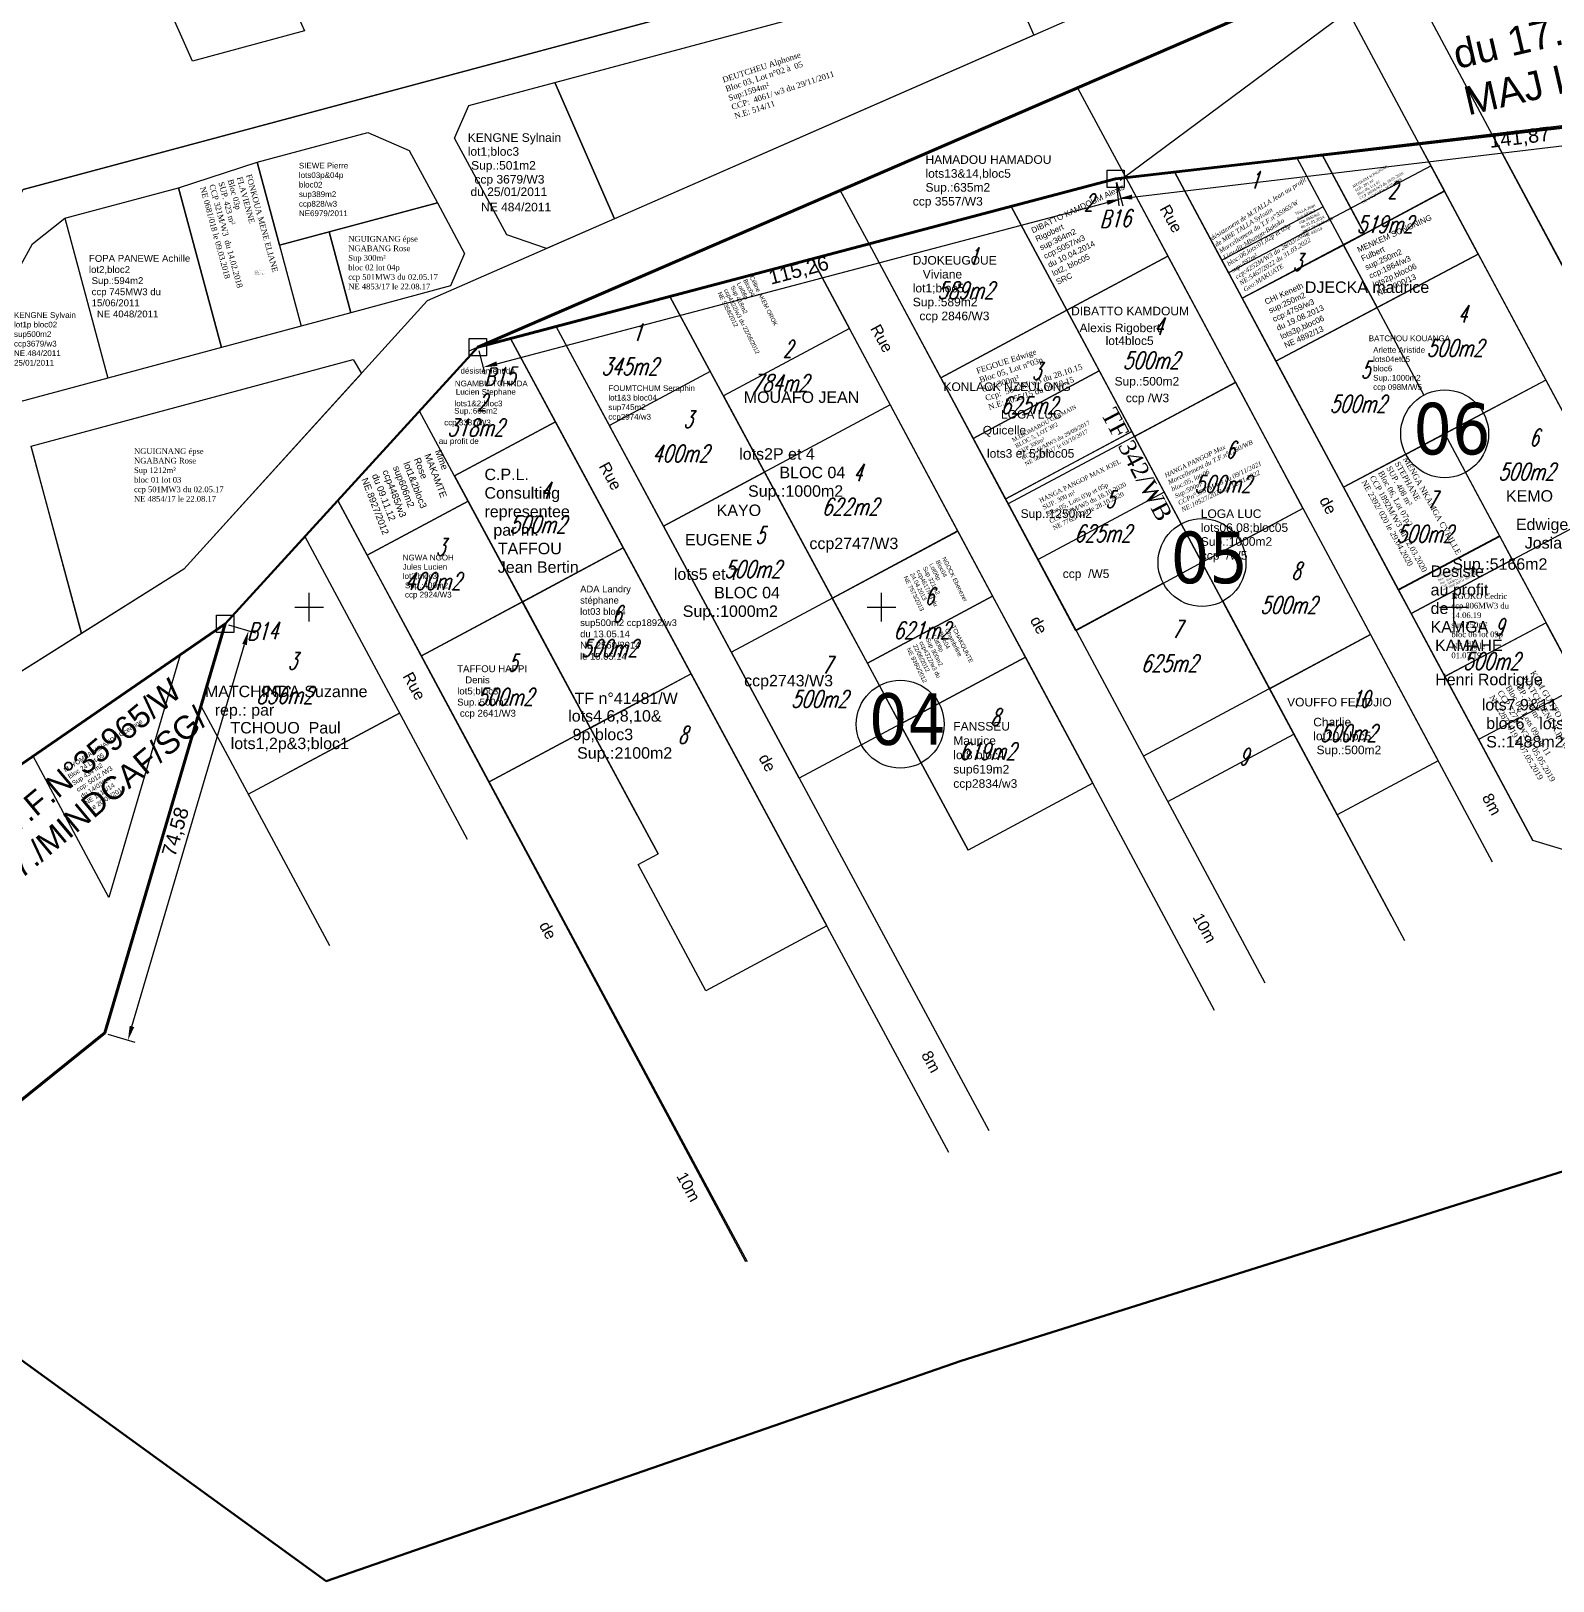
# Model space of a CAD drawing. Header units: millimetres. Extents: x 587399 to 927168, y 438565 to 1444955.
# Drawn here: x 921151.4 to 921417.3, y 1442729.9 to 1443000.7 of the extents above; entities that cross this region are included whole.
import ezdxf
from ezdxf.enums import TextEntityAlignment as Align

# ---------------------------------------------------------------- set-up
doc = ezdxf.new("R2010")
doc.units = ezdxf.units.MM
doc.header["$LTSCALE"] = 2
for name, color, linetype in [('end maj 26 02 2021', 7, 'Continuous'), ('MAJ JAN 2022', 1, 'Continuous'), ('MAJ JANVIER 2022', 1, 'Continuous')]:
    doc.layers.add(name, color=color, linetype=linetype)
doc.styles.add('Arial 1.0', font='arial.ttf', dxfattribs={"width": 0.99, "height": 0.5})
doc.styles.add('FONT1', font='romanc.shx', dxfattribs={"width": 0.7, "oblique": 18, "height": 3})
doc.styles.get("Standard").update_dxf_attribs({"font": 'arial.ttf'})
doc.styles.add('Times 1.0', font='times.ttf', dxfattribs={"width": 0.99, "height": 1})
doc.dimstyles.new('ISO-25', dxfattribs={"dimtxt": 2.5, "dimasz": 2.5, "dimexe": 1.25, "dimexo": 0.625, "dimtad": 1, "dimtxsty": 'Standard', "dimcen": 2.5, "dimadec": 0, "dimazin": 0, "dimtfac": 1, "dimtmove": 0, "dimatfit": 3, "dimfxl": 1, "dimarcsym": 0})

# ---------------------------------------------------------------- blocks, each defined once
blk = doc.blocks.new('*D7')
at = {"layer": 'DEFPOINTS', "color": 0, "linetype": 'ByBlock', "transparency": 16777216}
for p in [(921185.3, 1442897.1), (921189.4, 1442895.89), (921164.22, 1442825.56)]:
    blk.add_point(p, dxfattribs=at)
at = {"layer": 'end maj 26 02 2021', "color": 0, "linetype": 'ByBlock', "lineweight": -2, "transparency": 16777216}
for p, q in [((921185.9, 1442896.92), (921190.6, 1442895.53)), ((921169.03, 1442826.75), (921188.7, 1442893.49)), ((921164.82, 1442825.38), (921169.52, 1442824))]:
    blk.add_line(p, q, dxfattribs=at)
at = {"layer": 'end maj 26 02 2021', "color": 0, "linetype": 'ByBlock', "transparency": 16777216}
for points in [[(921188.3, 1442893.61), (921189.1, 1442893.37), (921189.4, 1442895.89)], [(921168.63, 1442826.87), (921169.43, 1442826.63), (921168.33, 1442824.35)]]:
    blk.add_solid(points, dxfattribs=at)
at = {"layer": 'end maj 26 02 2021', "color": 0, "linetype": 'ByBlock', "lineweight": 35, "transparency": 16777216, "insert": (921176.82, 1442860.72), "char_height": 2.5, "attachment_point": 5, "rotation": 73.5824}
blk.add_mtext('74,58', dxfattribs=at)
blk = doc.blocks.new('*D8')
at = {"layer": 'DEFPOINTS', "color": 0, "linetype": 'ByBlock', "transparency": 16777216}
for p in [(921340.89, 1442974.84), (921341.82, 1442971.33), (921229.45, 1442945.43)]:
    blk.add_point(p, dxfattribs=at)
at = {"layer": 'end maj 26 02 2021', "color": 0, "linetype": 'ByBlock', "lineweight": -2, "transparency": 16777216}
for p, q in [((921341.05, 1442974.24), (921342.14, 1442970.12)), ((921232.8, 1442942.55), (921339.4, 1442970.69)), ((921229.61, 1442944.82), (921230.7, 1442940.7))]:
    blk.add_line(p, q, dxfattribs=at)
at = {"layer": 'end maj 26 02 2021', "color": 0, "linetype": 'ByBlock', "transparency": 16777216}
for points in [[(921339.3, 1442971.09), (921339.51, 1442970.29), (921341.82, 1442971.33)], [(921232.69, 1442942.95), (921232.9, 1442942.15), (921230.38, 1442941.91)]]:
    blk.add_solid(points, dxfattribs=at)
at = {"layer": 'end maj 26 02 2021', "color": 0, "linetype": 'ByBlock', "lineweight": 35, "transparency": 16777216, "insert": (921285.56, 1442958.68), "char_height": 2.5, "attachment_point": 5, "rotation": 14.7879}
blk.add_mtext('115,26', dxfattribs=at)
blk = doc.blocks.new('*D9')
at = {"layer": 'DEFPOINTS', "color": 0, "linetype": 'ByBlock', "transparency": 16777216}
for p in [(921481.77, 1442991.65), (921482.18, 1442988.19), (921340.89, 1442974.84)]:
    blk.add_point(p, dxfattribs=at)
at = {"layer": 'end maj 26 02 2021', "color": 0, "linetype": 'ByBlock', "lineweight": -2, "transparency": 16777216}
for p, q in [((921481.84, 1442991.03), (921482.33, 1442986.95)), ((921343.79, 1442971.67), (921479.7, 1442987.89)), ((921340.97, 1442974.22), (921341.45, 1442970.14))]:
    blk.add_line(p, q, dxfattribs=at)
at = {"layer": 'end maj 26 02 2021', "color": 0, "linetype": 'ByBlock', "transparency": 16777216}
for points in [[(921479.65, 1442988.3), (921479.75, 1442987.48), (921482.18, 1442988.19)], [(921343.74, 1442972.09), (921343.84, 1442971.26), (921341.31, 1442971.38)]]:
    blk.add_solid(points, dxfattribs=at)
at = {"layer": 'end maj 26 02 2021', "color": 0, "linetype": 'ByBlock', "lineweight": 35, "transparency": 16777216, "insert": (921411.49, 1442981.89), "char_height": 2.5, "attachment_point": 5, "rotation": 6.8048}
blk.add_mtext('141,87', dxfattribs=at)

msp = doc.modelspace()

# ---------------------------------------------------------------- linework, layer by layer
at = {"color": 1, "lineweight": 50, "flags": 128}
msp.add_lwpolyline([(922435.33, 1443112.93), (922253.19, 1443066.71), (922159.92, 1443036.69), (921998.26, 1442992.34), (921859.86, 1442945.91), (921711.78, 1442898.9), (921531.67, 1442838.71), (921465.54, 1442816.07), (921313.92, 1442768.34), (921202.97, 1442729.87), (921076.06, 1442821.861), (921185.3, 1442897.1), (921229.45, 1442945.43), (921413.03, 1443024.88), (921483.31, 1443043), (921649.98, 1443063.1), (921769.82, 1443023.17), (921835, 1443016.87), (921945.71, 1443050.85), (922060.43, 1443086.06), (922165.59, 1443118.33), (922278.75, 1443150.61), (922345.67, 1443174.05), (922385.06, 1443206.9)], dxfattribs=at)
at = {"color": 5, "flags": 128}
msp.add_lwpolyline([(921376.94, 1442979.14), (921384.35, 1442965.3), (921363, 1442954.01), (921351.18, 1442976.07)], close=True, dxfattribs=at)
at = {"layer": 'end maj 26 02 2021', "color": 3, "linetype": 'ByBlock'}
for p, q in [((921390.22, 1443037.36), (921150, 1442973)), ((921185.3, 1442897.1), (921076.048, 1442821.853))]:
    msp.add_line(p, q, dxfattribs=at)
at = {"layer": 'end maj 26 02 2021', "linetype": 'ByBlock', "ltscale": 0.0014}
for p, q in [((921421.09, 1442955.678), (921378.976, 1443034.348)), ((921404.261, 1442961.698), (921367.042, 1443031.151)), ((921341.674, 1442974.587), (921408.792, 1443024.463)), ((921227.96, 1442944.79), (921404.178, 1443021.035)), ((921334.23, 1442990.77), (921342.65, 1442975.05)), ((921340.89, 1442974.84), (921297.81, 1442963.47)), ((921342.65, 1442975.05), (921340.89, 1442974.84)), ((921157.32, 1442967.95), (921177.15, 1442973.29)), ((921177.15, 1442973.29), (921184.67, 1442945.36)), ((921297.81, 1442963.47), (921292.79, 1442972.84)), ((921151.63, 1442963.48), (921157.32, 1442967.95)), ((921157.32, 1442967.95), (921164.84, 1442940.02)), ((921136.71, 1442936.19), (921151.63, 1442963.48)), ((921184.67, 1442945.36), (921164.84, 1442940.02)), ((921204.98, 1442918.64), (921229.45, 1442945.43)), ((921229.453, 1442945.426), (921235.17, 1442946.94)), ((921235.17, 1442946.94), (921243.02, 1442932.37)), ((921164.84, 1442940.02), (921139.14, 1442933.1)), ((921243.02, 1442932.37), (921225.38, 1442922.93)), ((921151.39, 1442928.12), (921160.2, 1442895.39)), ((921225.38, 1442922.93), (921227.75, 1442918.53)), ((921210.12, 1442909.09), (921204.98, 1442918.64)), ((921227.75, 1442918.53), (921210.12, 1442909.09)), ((921199.25, 1442912.37), (921185.3, 1442897.1)), ((921178.08, 1442906.63), (921116.37, 1442867.85)), ((921185.3, 1442897.1), (921174.14, 1442859.18)), ((921160.2, 1442895.39), (921141.08, 1442883.38)), ((921303.26, 1442879.56), (921315.12, 1442857.55))]:
    msp.add_line(p, q, dxfattribs=at)
at = {"layer": 'end maj 26 02 2021', "color": 5, "linetype": 'ByBlock', "ltscale": 0.0014}
for p, q in [((921227.86, 1442987.65), (921242.9, 1442991.68)), ((921242.9, 1442991.68), (921253.33, 1442967.85)), ((921225.4, 1442981.95), (921227.86, 1442987.65)), ((921234.5, 1442965.05), (921225.4, 1442981.95)), ((921253.33, 1442967.85), (921241.46, 1442962.65)), ((921241.46, 1442962.65), (921234.5, 1442965.05))]:
    msp.add_line(p, q, dxfattribs=at)
at = {"layer": 'end maj 26 02 2021', "linetype": 'ByBlock'}
for p, q in [((921340.891, 1442974.844), (921481.766, 1442991.655)), ((921340.891, 1442974.844), (921481.766, 1442991.655)), ((921340.891, 1442974.844), (921481.766, 1442991.655)), ((921406.63, 1442982.69), (921451.409, 1442988.032)), ((921393.829, 1442981.161), (921448.98, 1442878.21)), ((921393.831, 1442981.162), (921448.977, 1442878.207)), ((921406.626, 1442982.688), (921439.252, 1442921.778)), ((921439.25, 1442921.78), (921406.63, 1442982.69)), ((921372.503, 1442978.617), (921394.759, 1442937.073)), ((921229.453, 1442945.426), (921340.891, 1442974.844)), ((921322.65, 1442970.03), (921340.891, 1442974.844)), ((921339.398, 1442976.358), (921342.398, 1442976.358)), ((921339.398, 1442973.358), (921339.398, 1442976.358)), ((921342.398, 1442976.358), (921342.398, 1442973.358)), ((921342.647, 1442975.054), (921406.687, 1442855.51)), ((921351.178, 1442976.072), (921413.758, 1442859.251)), ((921395.995, 1442977.123), (921360.635, 1442958.42)), ((921342.398, 1442973.358), (921339.398, 1442973.358)), ((921297.81, 1442963.47), (921322.65, 1442970.03)), ((921322.65, 1442970.03), (921352.36, 1442914.569)), ((921322.65, 1442970.03), (921332.37, 1442951.88)), ((921322.653, 1442970.03), (921389.035, 1442846.1)), ((921377.133, 1442969.974), (921359.454, 1442960.623)), ((921366.995, 1442834.292), (921297.806, 1442963.472)), ((921310.34, 1442940.07), (921297.81, 1442963.47)), ((921350.004, 1442961.321), (921310.338, 1442940.075)), ((921332.38, 1442951.88), (921350, 1442961.32)), ((921350, 1442961.32), (921361.81, 1442939.28)), ((921404.257, 1442961.696), (921368.898, 1442942.993)), ((921358.18, 1442829.571), (921287.867, 1442960.849)), ((921299.621, 1442886.321), (921263.015, 1442954.289)), ((921310.34, 1442940.07), (921332.38, 1442951.88)), ((921332.37, 1442951.88), (921310.34, 1442940.07)), ((921332.38, 1442951.88), (921355.98, 1442907.8)), ((921344.18, 1442929.84), (921332.38, 1442951.88)), ((921318.823, 1442808.491), (921243.128, 1442949.036)), ((921185.298, 1442897.097), (921229.453, 1442945.426)), ((921185.298, 1442897.097), (921229.453, 1442945.426)), ((921204.98, 1442918.64), (921229.453, 1442945.426)), ((921227.96, 1442946.94), (921230.96, 1442946.94)), ((921227.96, 1442943.94), (921227.96, 1442946.94)), ((921230.96, 1442946.94), (921230.96, 1442943.94)), ((921311.771, 1442804.713), (921235.173, 1442946.936)), ((921230.96, 1442943.94), (921227.96, 1442943.94)), ((921270.068, 1442941.194), (921252.438, 1442931.751)), ((921333.94, 1442895.89), (921310.34, 1442940.07)), ((921416.06, 1442939.66), (921398.38, 1442930.31)), ((921416.062, 1442939.658), (921405.167, 1442933.896)), ((921361.809, 1442939.284), (921322.141, 1442918.037)), ((921361.81, 1442939.28), (921344.18, 1442929.84)), ((921257.308, 1442863.659), (921219.272, 1442934.282)), ((921301.522, 1442935.353), (921261.921, 1442914.142)), ((921225.38, 1442922.93), (921243.02, 1442932.37)), ((921243.016, 1442932.374), (921225.383, 1442922.934)), ((921243.02, 1442932.37), (921290.43, 1442844.33)), ((921380.7, 1442920.96), (921398.38, 1442930.31)), ((921398.38, 1442930.31), (921433.8, 1442864.19)), ((921391.598, 1442926.718), (921380.703, 1442920.956)), ((921261.92, 1442914.14), (921279.55, 1442923.59)), ((921279.55, 1442923.59), (921303.26, 1442879.56)), ((921402.007, 1442923.541), (921433.799, 1442864.195)), ((921237.24, 1442900.92), (921225.38, 1442922.93)), ((921413.76, 1442859.25), (921380.7, 1442920.96)), ((921204.976, 1442918.635), (921276.202, 1442785.662)), ((921276.6, 1442785.66), (921204.98, 1442918.64)), ((921210.12, 1442909.09), (921227.75, 1442918.53)), ((921227.754, 1442918.532), (921210.122, 1442909.092)), ((921227.75, 1442918.53), (921237.24, 1442900.92)), ((921373.615, 1442917.247), (921362.75, 1442911.427)), ((921427.868, 1442917.621), (921392.509, 1442898.918)), ((921285.63, 1442870.12), (921261.92, 1442914.14)), ((921313.326, 1442913.315), (921273.776, 1442892.132)), ((921185.3, 1442897.1), (921199.25, 1442912.37)), ((921199.251, 1442912.368), (921227.6, 1442859.46)), ((921199.255, 1442912.373), (921227.599, 1442859.457)), ((921254.87, 1442910.363), (921219.606, 1442891.483)), ((921219.61, 1442891.48), (921210.12, 1442909.09)), ((921355.98, 1442907.8), (921333.94, 1442895.89)), ((921200, 1442897.5), (921200, 1442902.5)), ((921300, 1442897.5), (921300, 1442902.5)), ((921349.219, 1442904.18), (921333.945, 1442895.999)), ((921400, 1442897.5), (921400, 1442902.5)), ((921197.5, 1442900), (921202.5, 1442900)), ((921219.61, 1442891.48), (921237.24, 1442900.92)), ((921237.24, 1442900.92), (921219.61, 1442891.48)), ((921249.09, 1442878.91), (921237.24, 1442900.92)), ((921237.24, 1442900.92), (921249.09, 1442878.91)), ((921297.5, 1442900), (921302.5, 1442900)), ((921359.609, 1442901.038), (921391.368, 1442841.752)), ((921397.5, 1442900), (921402.5, 1442900)), ((921164.22, 1442825.56), (921185.3, 1442897.1)), ((921164.27, 1442825.65), (921185.3, 1442897.1)), ((921164.27, 1442825.65), (921185.3, 1442897.1)), ((921164.27, 1442825.65), (921185.3, 1442897.1)), ((921183.805, 1442898.61), (921186.805, 1442898.61)), ((921183.805, 1442895.61), (921183.805, 1442898.61)), ((921186.805, 1442898.61), (921186.805, 1442895.61)), ((921186.805, 1442895.61), (921183.805, 1442895.61)), ((921385.42, 1442895.21), (921345.748, 1442873.961)), ((921439.673, 1442895.583), (921404.314, 1442876.881)), ((921231.46, 1442869.47), (921219.61, 1442891.48)), ((921325.13, 1442891.277), (921310.026, 1442883.188)), ((921266.725, 1442888.353), (921231.46, 1442869.473)), ((921181.08, 1442882.761), (921185.724, 1442874.093)), ((921181.081, 1442882.766), (921203.515, 1442840.884)), ((921189.35, 1442867.329), (921215.795, 1442881.495)), ((921215.792, 1442881.497), (921196.114, 1442870.953)), ((921231.46, 1442869.47), (921249.09, 1442878.91)), ((921249.09, 1442878.91), (921231.46, 1442869.47)), ((921260.95, 1442856.9), (921249.09, 1442878.91)), ((921249.09, 1442878.91), (921260.95, 1442856.9)), ((921303.26, 1442879.56), (921285.63, 1442870.12)), ((921350, 1442866.03), (921372.04, 1442877.83)), ((921372.04, 1442877.83), (921379.6, 1442863.72)), ((921296.495, 1442875.94), (921285.63, 1442870.121))]:
    msp.add_line(p, q, dxfattribs=at)
at = {"layer": 'end maj 26 02 2021', "linetype": 'ByBlock', "lineweight": 35}
for p, q in [((921340.891, 1442974.844), (921393.829, 1442981.161)), ((921263.02, 1442954.29), (921322.65, 1442970.03)), ((921229.453, 1442945.426), (921263.02, 1442954.29)), ((921185.298, 1442897.097), (921229.453, 1442945.426))]:
    msp.add_line(p, q, dxfattribs=at)
at = {"layer": 'end maj 26 02 2021', "linetype": 'ByBlock', "ltscale": 0.0014, "flags": 128}
for points in [[(922362, 1443250), (922362, 1443250), (922373.95, 1443227.67), (922343.87, 1443206.08), (922264.75, 1443161), (922162.07, 1443129.8), (922056.91, 1443097.53), (921942.19, 1443062.32), (921831.48, 1443028.34), (921771.42, 1443035.02), (921653.77, 1443074.48), (921481.62, 1443054.86), (921410.04, 1443036.5), (921220.59, 1442953.51), (921178.08, 1442906.63), (921080, 1442845), (921150, 1442973), (921680.014, 1443115.004), (921815, 1443080), (922180, 1443175), (922362, 1443250)], [(921222.39, 1442970.653), (921194.828, 1442963.268), (921190.93, 1442977.753), (921210.249, 1442982.929), (921217.45, 1442979.821), (921222.39, 1442970.653)], [(921360.635, 1442958.42), (921351.18, 1442976.07), (921393.829, 1442981.161)]]:
    msp.add_lwpolyline(points, dxfattribs=at)
for points in [[(921169.448, 1443018.208), (921187.707, 1443026.37), (921195.001, 1443010.056), (921199.195, 1443000.674), (921179.63, 1442995.43)], [(921404.26, 1442961.7), (921416.06, 1442939.66), (921380.7, 1442920.96), (921368.9, 1442942.99)], [(921291.405, 1442901.574), (921313.326, 1442913.315), (921294.373, 1442948.701), (921272.374, 1442936.918)], [(921177.46, 1442891.7), (921164.98, 1442849.3), (921152.63, 1442872.37), (921151.76, 1442874)]]:
    msp.add_lwpolyline(points, close=True, dxfattribs=at)
at = {"layer": 'end maj 26 02 2021', "color": 5, "linetype": 'ByBlock', "ltscale": 0.0014, "flags": 128}
msp.add_lwpolyline([(921321.06, 1443012.62), (921326.61, 1442999.95), (921253.33, 1442967.85), (921242.9, 1442991.68)], close=True, dxfattribs=at)
at = {"layer": 'end maj 26 02 2021', "linetype": 'ByBlock', "flags": 128}
for points in [[(921429.015, 1442985.361), (921439.603, 1442965.6), (921421.09, 1442955.678), (921406.63, 1442982.69)], [(921393.83, 1442981.16), (921416.06, 1442939.66), (921448.98, 1442878.21), (921446.93, 1442871.14), (921420.54, 1442857.18), (921413.76, 1442859.25), (921380.7, 1442920.96), (921351.18, 1442976.07)], [(921287.87, 1442960.85), (921294.37, 1442948.7), (921272.37, 1442936.92), (921263.02, 1442954.29)], [(921263.02, 1442954.29), (921279.55, 1442923.59), (921261.921, 1442914.142), (921243.128, 1442949.036)], [(921361.81, 1442939.29), (921385.42, 1442895.21), (921367.79, 1442885.77), (921344.18, 1442929.84)], [(921319.4, 1442901.93), (921325.13, 1442891.28), (921303.26, 1442879.56), (921297.53, 1442890.21)], [(921325.13, 1442891.28), (921336.93, 1442869.24), (921315.12, 1442857.55), (921303.26, 1442879.56)]]:
    msp.add_lwpolyline(points, close=True, dxfattribs=at)
at = {"layer": 'end maj 26 02 2021', "color": 150, "linetype": 'ByBlock', "lineweight": -3, "ltscale": 0.0014, "flags": 128}
for points in [[(921393.83, 1442981.16), (921398.36, 1442972.72), (921384.38, 1442965.24), (921376.94, 1442979.14)], [(921190.93, 1442977.753), (921198.604, 1442949.112), (921184.67, 1442945.36), (921177.15, 1442973.29)], [(921342.65, 1442975.05), (921350.004, 1442961.321), (921332.372, 1442951.876), (921322.65, 1442970.03), (921340.891, 1442974.844)], [(921332.37, 1442951.88), (921338.04, 1442941.3), (921316, 1442929.49), (921310.34, 1442940.07)], [(921343.715, 1442930.707), (921349.381, 1442920.13), (921327.338, 1442908.334), (921321.672, 1442918.912)], [(921398.38, 1442930.31), (921408.011, 1442912.332), (921390.331, 1442902.982), (921380.7, 1442920.96)], [(921410.19, 1442908.27), (921416.09, 1442897.25), (921398.4, 1442887.92), (921392.508, 1442898.918)], [(921416.08, 1442897.27), (921433.801, 1442864.191), (921420.54, 1442857.18), (921413.759, 1442859.25), (921398.4, 1442887.92)]]:
    msp.add_lwpolyline(points, close=True, dxfattribs=at)
at = {"layer": 'end maj 26 02 2021', "color": 7, "linetype": 'ByBlock', "lineweight": -3, "ltscale": 0.0014, "flags": 128}
for points in [[(921190.93, 1442977.75), (921194.83, 1442963.27), (921203.47, 1442965.58), (921207.27, 1442951.45), (921184.67, 1442945.36), (921177.15, 1442973.29)], [(921222.39, 1442970.65), (921227.15, 1442961.82), (921224.69, 1442956.14), (921207.27, 1442951.45), (921203.47, 1442965.58)], [(921207.65, 1442943.27), (921209.12, 1442940.86), (921178.072, 1442906.621), (921160.2, 1442895.39), (921151.391, 1442928.115)]]:
    msp.add_lwpolyline(points, close=True, dxfattribs=at)
at = {"layer": 'end maj 26 02 2021', "linetype": 'ByBlock', "lineweight": -3, "ltscale": 0.0014, "flags": 128}
for points in [[(921376.94, 1442979.14), (921384.386, 1442965.233), (921380.727, 1442963.273), (921363, 1442954.01), (921351.18, 1442976.07)], [(921398.355, 1442972.715), (921404.26, 1442961.7), (921386.577, 1442952.344), (921380.724, 1442963.271)], [(921380.727, 1442963.273), (921386.58, 1442952.34), (921368.9, 1442942.99), (921363, 1442954.01)], [(921313.26, 1442913.32), (921319.4, 1442901.93), (921297.53, 1442890.21), (921291.39, 1442901.6)]]:
    msp.add_lwpolyline(points, close=True, dxfattribs=at)
at = {"layer": 'end maj 26 02 2021', "color": 3, "linetype": 'ByBlock', "lineweight": -3, "ltscale": 0.0014, "flags": 128}
for points in [[(921332.37, 1442951.88), (921332.37, 1442951.88), (921355.98, 1442907.8), (921333.94, 1442895.89), (921310.338, 1442940.075)], [(921243.018, 1442932.369), (921290.433, 1442844.332), (921269.278, 1442833.004), (921257.484, 1442855.044), (921260.945, 1442856.909), (921225.383, 1442922.934)]]:
    msp.add_lwpolyline(points, close=True, dxfattribs=at)
at = {"layer": 'end maj 26 02 2021', "color": 150}
for points in [[(921338.04, 1442941.3), (921343.71, 1442930.72), (921321.65, 1442918.9), (921316.01, 1442929.49)], [(921407.95, 1442912.46), (921410.19, 1442908.27), (921392.51, 1442898.92), (921390.27, 1442903.11)]]:
    msp.add_lwpolyline(points, close=True, dxfattribs=at)
at = {"layer": 'end maj 26 02 2021', "color": 150, "linetype": 'ByBlock', "lineweight": -3, "ltscale": 0.0014, "flags": 128}
msp.add_lwpolyline([(921254.87, 1442910.364), (921266.725, 1442888.353), (921249.116, 1442878.869), (921237.293, 1442900.949), (921254.848, 1442910.403)], dxfattribs=at)
at = {"layer": 'end maj 26 02 2021', "linetype": 'ByBlock', "flags": 128}
msp.add_lwpolyline([(921385.42, 1442895.21), (921397.224, 1442873.172), (921379.595, 1442863.728), (921367.791, 1442885.767), (921385.419, 1442895.211)], dxfattribs=at)
at = {"layer": 'end maj 26 02 2021', "linetype": 'ByBlock'}
for centre in [(921398.383, 1442930.307), (921355.984, 1442907.804), (921303.261, 1442879.564)]:
    msp.add_circle(centre, 7.675, dxfattribs=at)
for p in [(921340.891, 1442974.844), (921229.453, 1442945.426), (921200, 1442900), (921200, 1442900), (921200, 1442900), (921200, 1442900), (921200, 1442900), (921200, 1442900), (921200, 1442900), (921200, 1442900), (921200, 1442900), (921200, 1442900), (921200, 1442900), (921200, 1442900), (921200, 1442900), (921200, 1442900), (921300, 1442900), (921300, 1442900), (921300, 1442900), (921300, 1442900), (921300, 1442900), (921300, 1442900), (921300, 1442900), (921300, 1442900), (921300, 1442900), (921300, 1442900), (921300, 1442900), (921300, 1442900), (921300, 1442900), (921300, 1442900), (921400, 1442900), (921400, 1442900), (921400, 1442900), (921400, 1442900), (921400, 1442900), (921400, 1442900), (921400, 1442900), (921400, 1442900), (921400, 1442900), (921400, 1442900), (921400, 1442900), (921400, 1442900), (921400, 1442900), (921400, 1442900), (921185.298, 1442897.097)]:
    msp.add_point(p, dxfattribs=at)
at = {"layer": 'MAJ JAN 2022', "color": 2, "lineweight": 60, "ltscale": 0.0014, "flags": 128}
for points in [[(921650.269, 1443063.001), (921549.106, 1443010.599), (921481.935, 1442991.053), (921340.888, 1442974.844), (921229.445, 1442945.424), (921413.03, 1443024.88), (921483.31, 1443043), (921650.272, 1443063.003)], [(921185.298, 1442897.097), (921164.27, 1442825.65), (921120, 1442790), (921076.06, 1442821.861)]]:
    msp.add_lwpolyline(points, close=True, dxfattribs=at)
at = {"layer": 'MAJ JANVIER 2022', "flags": 128}
msp.add_lwpolyline([(921361.81, 1442939.292), (921373.61, 1442917.252), (921355.98, 1442907.802), (921344.17, 1442929.842)], close=True, dxfattribs=at)

# ---------------------------------------------------------------- texts
at = {"layer": 'end maj 26 02 2021', "linetype": 'ByBlock'}
for s, height, p in [('KENGNE Sylnain', 1.5, (921227.703, 1442981.304)), ('lot1;bloc3', 1.5, (921227.703, 1442978.875)), (' Sup.:501m2', 1.5, (921227.703, 1442976.447)), ('HAMADOU HAMADOU', 1.5, (921307.674, 1442977.461)), ('  ccp 3679/W3', 1.5, (921227.703, 1442974.018)), ('lots13&14,bloc5', 1.5, (921307.674, 1442975.033)), ('    du 25/01/2011', 1.5, (921225.853, 1442971.836)), ('Sup.:635m2', 1.5, (921307.674, 1442972.604)), ('    NE 484/2011', 1.5, (921227.703, 1442969.161)), ('ccp 3557/W3', 1.5, (921305.453, 1442970.176)), ('DJECKA maurice', 2, (921373.95, 1442954.912)), ('DIBATTO KAMDOUM', 1.5, (921333.115, 1442950.996)), ('DIBATTO KAMDOUM', 1.5, (921333.115, 1442950.996)), ('Alexis Rigobert', 1.5, (921334.585, 1442948.057)), ('lot4bloc5', 1.5, (921339.147, 1442945.813)), (' Sup.:500m2', 1.5, (921340.127, 1442938.732)), ('KONLACK NZEULONG', 1.5, (921310.814, 1442937.771)), (' ccp /W3', 1.5, (921342.088, 1442935.813)), ('LOGA LUC', 1.5, (921320.868, 1442932.956)), ('Quicelle', 1.5, (921317.676, 1442930.18)), ('lots3 et 5;bloc05', 1.5, (921318.418, 1442926.119)), ('C.P.L.', 2, (921230.621, 1442922.207)), ('Consulting', 2, (921230.621, 1442918.969)), ('KAYO', 2, (921271.186, 1442915.94)), ('representee', 2, (921230.621, 1442915.731)), ('Sup.:1250m2', 1.5, (921324.299, 1442915.609)), ('LOGA LUC', 1.5, (921355.772, 1442915.591)), ('  par m.', 2, (921230.621, 1442912.493)), ('EUGENE', 2, (921265.636, 1442910.796)), ('lots06.08;bloc05', 1.5, (921355.772, 1442913.162)), ('   TAFFOU', 2, (921230.621, 1442909.255)), ('ccp  /W5', 1.5, (921355.772, 1442908.305)), ('Sup.:1000m2', 1.5, (921355.772, 1442910.733)), ('Jules Lucien', 1, (921216.339, 1442906.556)), ('NGWA NGOH', 1, (921216.339, 1442908.175)), ('   Jean Bertin', 2, (921230.621, 1442906.017)), ('Sup.:5166m2', 2, (921399.714, 1442906.547)), ('lot3;bloc3', 1, (921216.339, 1442904.937)), (' Sup.:400m2', 1, (921216.339, 1442903.318)), ('    lots5 et 7', 2, (921260.606, 1442904.784)), ('ccp  /W5', 1.5, (921331.651, 1442905.099)), (' ccp 2924/W3', 1, (921216.339, 1442901.699)), ('BLOC 04', 2, (921270.75, 1442901.549)), ('      Sup.:1000m2', 2, (921260.606, 1442898.308)), ('TAFFOU HAPPI', 1.2, (921225.859, 1442888.648)), ('ccp2743/W3', 2, (921275.986, 1442886.177)), ('MATCHINDA Suzanne', 2, (921181.767, 1442884.291)), ('lot5;bloc3', 1.2, (921225.859, 1442884.762)), ('   Denis', 1.2, (921225.859, 1442886.705)), ('Sup.:500m2', 1.2, (921225.859, 1442882.819)), ('VOUFFO FEUDJIO', 1.5, (921370.855, 1442882.669)), ('rep.: par', 2, (921183.493, 1442881.052)), ('TCHOUO  Paul', 2, (921186.239, 1442877.945)), (' ccp 2641/W3', 1.2, (921225.859, 1442880.876)), ('    lots4,6,8,10&', 2, (921242.145, 1442880.012)), ('Charlie', 1.5, (921375.417, 1442879.181)), (' bloc6', 2, (921404.86, 1442878.734)), ('lots1a 11;bloc6', 2, (921414.916, 1442878.69)), ('lots1,2p&3;bloc1', 2, (921186.286, 1442875.212)), ('     9p;bloc3', 2, (921242.145, 1442876.774)), ('lot10;bloc5', 1.5, (921375.417, 1442876.752)), ('      Sup.:2100m2', 2, (921242.145, 1442873.536)), (' Sup.:500m2', 1.5, (921375.417, 1442874.323))]:
    msp.add_text(s, height=height, dxfattribs=at).set_placement(p)
at = {"layer": 'end maj 26 02 2021', "linetype": 'ByBlock', "lineweight": 35, "style": 'FONT1', "oblique": 18, "width": 0.6}
for s, p in [('1', (921364.375, 1442972.229)), ('2', (921335.372, 1442968.309)), ('2', (921388.461, 1442970.461)), ('1', (921315.219, 1442958.928)), ('3', (921371.814, 1442957.89)), ('4', (921347.615, 1442946.707)), ('4', (921400.704, 1442948.858)), ('1', (921256.51, 1442945.62)), ('2', (921282.792, 1442942.737)), ('3', (921326.261, 1442938.841)), ('5', (921383.747, 1442939.1)), ('2', (921229.417, 1442933.396)), ('3', (921265.375, 1442930.426)), ('6', (921360.129, 1442925.098)), ('6', (921413.218, 1442927.25)), ('4', (921295.035, 1442921.134)), ('4', (921240.445, 1442918.033)), ('5', (921339.15, 1442916.459)), ('7', (921395.394, 1442916.402)), ('5', (921277.991, 1442910.219)), ('3', (921222.136, 1442908.107)), ('8', (921371.624, 1442903.965)), ('6', (921307.549, 1442899.525)), ('6', (921252.959, 1442896.424)), ('7', (921350.796, 1442893.76)), ('9', (921407.082, 1442894.139)), ('3', (921196.245, 1442888.208)), ('5', (921234.752, 1442887.9)), ('7', (921289.637, 1442887.52)), ('10', (921382.072, 1442881.572)), ('8', (921319.043, 1442878.393)), ('8', (921264.453, 1442875.292)), ('9', (921362.485, 1442871.498))]:
    msp.add_text(s, height=3, dxfattribs=at).set_placement(p, align=Align.BOTTOM_LEFT)
at = {"layer": 'end maj 26 02 2021', "linetype": 'ByBlock', "lineweight": 35, "style": 'FONT1', "oblique": 18, "width": 0.7}
for s, p in [('B16', (921338.115, 1442966.27)), ('B15', (921230.597, 1442938.741)), ('B14', (921189.157, 1442894.203))]:
    msp.add_text(s, height=3, rotation=2.33851, dxfattribs=at).set_placement(p)
at = {"layer": 'end maj 26 02 2021', "linetype": 'ByBlock', "style": 'Arial 1.0', "width": 0.99}
for s, p in [('Rue                                                                     de                                                                         8m', (921379.348, 1442917.491)), ('Rue                                                                     de                                                                         10m', (921329.168, 1442895.886)), ('Rue                                                                     de                                                                         8m', (921281.376, 1442872.506)), ('Rue                                                          de                                                             10m', (921243.224, 1442842.894))]:
    msp.add_text(s, height=2, rotation=298.69978, dxfattribs=at).set_placement(p, align=Align.TOP_CENTER)
at = {"layer": 'end maj 26 02 2021', "linetype": 'ByBlock', "ltscale": 0.0014}
for s, height, p in [('FOPA PANEWE Achille', 1.2, (921161.518, 1442960.346)), ('lot2,bloc2', 1.2, (921161.518, 1442958.403)), (' ccp 745MW3 du', 1.2, (921161.518, 1442954.517)), (' Sup.:594m2', 1.2, (921161.518, 1442956.46)), (' 15/06/2011', 1.2, (921161.518, 1442952.575)), ('   NE 4048/2011', 1.2, (921161.518, 1442950.632)), ('BATCHOU KOUANGA', 1, (921385.12, 1442946.476)), ('Arlette Aristide', 1, (921385.882, 1442944.448)), ('bloc6', 1, (921385.882, 1442941.21)), ('lots04et05', 1, (921385.882, 1442942.829)), ('Sup.:1000m2', 1, (921385.882, 1442939.591)), ('MOUAFO JEAN', 2, (921275.926, 1442935.706)), ('ccp 098M/W5', 1, (921385.882, 1442937.972)), ('    lots2P et 4', 2, (921272.016, 1442925.778)), ('BLOC 04', 2, (921282.16, 1442922.542)), ('      Sup.:1000m2', 2, (921272.016, 1442919.301)), ('ccp2747/W3', 2, (921287.396, 1442910.152))]:
    msp.add_text(s, height=height, dxfattribs=at).set_placement(p)
at = {"layer": 'end maj 26 02 2021', "linetype": 'ByBlock', "lineweight": 35}
for s, p in [('DJOKEUGOUE', (921305.449, 1442959.86)), ('   Viviane', (921305.449, 1442957.431)), ('lot1;bloc5', (921305.449, 1442955.002)), ('Sup.:589m2', (921305.449, 1442952.574)), ('  ccp 2846/W3', (921305.449, 1442950.145))]:
    msp.add_text(s, height=1.5, dxfattribs=at).set_placement(p)
at = {"layer": 'end maj 26 02 2021', "color": 1, "linetype": 'ByBlock'}
for s, height, p in [('NGAMBU TCHINDA', 1, (921225.443, 1442938.59)), ('désistement de', 1, (921226.434, 1442940.816)), ('Lucien Stephane', 1, (921225.615, 1442937.125)), ('Sup.:606m2', 1, (921225.325, 1442933.815)), ('lots1&2;bloc3', 1, (921225.386, 1442935.102)), ('ccp 3381/W3', 1, (921223.58, 1442931.778)), ('au profit de', 1, (921222.637, 1442928.529)), ('TF n°41481/W', 2, (921246.354, 1442883.089))]:
    msp.add_text(s, height=height, dxfattribs=at).set_placement(p)
at = {"layer": 'end maj 26 02 2021', "color": 4, "linetype": 'ByBlock'}
for s, p in [('KEMO', (921409.082, 1442918.443)), ('Edwige ', (921410.82, 1442913.481)), ('  Josiane', (921410.82, 1442910.243)), ('Desiste', (921395.92, 1442905.294)), ('au profit', (921395.92, 1442902.056)), ('de', (921395.92, 1442898.817)), ('KAMGA', (921395.92, 1442895.579)), (' KAMAHE', (921395.92, 1442892.341)), ('  Henri Rodrigue', (921395.174, 1442886.374)), ('lots7,9&11', (921404.86, 1442881.972)), (' S.:1488m2', (921404.86, 1442875.496))]:
    msp.add_text(s, height=2, dxfattribs=at).set_placement(p)
at = {"layer": 'end maj 26 02 2021', "linetype": 'ByBlock', "attachment_point": 1}
for s, insert, char_height, width, rotation in [('{\\C1;annulation  du rectificatif du  T.F.N°35965/W\\Psuivant arreté N°000275/Y.7./MINDCAF/SG/D6//S200/S230\\Pdu 17.03.2021  \\PMAJ LE 22.04.2022}', (921395.654, 1443015.131), 5, 202.33488, 13.11813), ('DIBATTO KAMDOUM Alexis\\PRigobert\\Psup:364m2\\Pccp:5057/w3\\Pdu 10.04.2014\\Plot2, bloc05\\P{\\C1;SRC} ', (921326.011, 1442966.224), 1, 30.07, 25.6959), ('TALLA Jean\\Psup:492m2\\Pccp:4942/w3\\Pdu 21.01.2014\\Plots1,2p,3p,bloc06\\PNE 432/14', (921372.138, 1442968.906), 0.5, 15.035, 24.20694), ('MENKEM SONGNING\\PFulbert\\Psup:250m2\\Pccp:1864/w3\\Plots2p,bloc06\\PNE 7000/13', (921382.958, 1442962.849), 1, 30.07, 24.20694), ('CHI Keneth\\Psup:250m2\\Pccp:4759/w3\\Pdu 19.08.2013\\Plots3p,bloc06\\PNE 4892/13', (921366.789, 1442953.768), 1, 30.07, 24.20694), ('Mme MAKAMTE Rose\\Plot1&2bloc3\\Psup606m2 ccp4485/w3\\Pdu 09.11.12\\PNE.8927/2012', (921223.02, 1442927.688), 1.17657, 9.13, 291.02256), ('NGOCK Ebenezer\\PBloc04\\PLot06p\\PSup 321m2\\Pccp4617/w3 du 24.04.2013\\PNE 7573/2013              ', (921311.199, 1442908.914), 0.75, 9.27333, 296.54505), ('TCHAKOUNTE Chambrline\\PBloc04\\PLot06p\\PSup 300m2\\Pccp4322/w3 du 22/06/2012 \\PNE 9360/2012              ', (921312.831, 1442896.969), 0.75, 8.1, 296.54505), ('{\\C1;annulation  du rectificatif du T.F.N°35965/W\\Psuivant arretéN°000275/Y.7./MINDCAF/SG/\\PD6//S200/S230\\Pdu 17.03.2021  \\PMAJ LE 22.04.2022}', (921092.45, 1442818.593), 4, 153.17508, 39.83576)]:
    msp.add_mtext(s, dxfattribs=dict(at, insert=insert, char_height=char_height, width=width, rotation=rotation))
at = {"layer": 'end maj 26 02 2021', "color": 5, "linetype": 'ByBlock', "ltscale": 0.0014, "char_height": 1, "width": 19.1602, "attachment_point": 1}
for s, insert, rotation in [('{\\fTimes New Roman|b0|i0|c0|p18;DEUTCHEU Alphonse\\PBloc 03, Lot n°02 à  05\\PSup:1594m²\\PCCP:  4061/ w3 du 29/11/2011\\PN.E: 514/11}', (921272.072, 1442992.575), 18.24817), ('{\\fTimes New Roman|b0|i0|c0|p18;FEGOUE Edwige\\PBloc 05, Lot n°03p\\PSup:300m²\\PCcp:  5642M/w3 du 28.10.15\\PN.E: 6055/15 du 09.12.15}', (921316.425, 1442941.734), 18.24813)]:
    msp.add_mtext(s, dxfattribs=dict(at, insert=insert, rotation=rotation))
at = {"layer": 'end maj 26 02 2021', "linetype": 'ByBlock', "attachment_point": 1}
for s, insert, char_height, width in [('SIEWE Pierre\\Plots03p&04p\\Pbloc02\\Psup389m2\\Pccp828/w3\\PNE6979/2011', (921198.2, 1442977.661), 1, 19.8), ('KENGNE Sylvain\\Plot1p bloc02\\Psup500m2\\Pccp3679/w3\\PNE.484/2011\\P25/01/2011', (921148.422, 1442951.549), 1, 19.8), ('FOUMTCHUM Seraphin\\Plot1&3 bloc04\\Psup745m2\\Pccp2974/w3', (921252.261, 1442938.777), 1, 19.8), ('{\\fTahoma|b0|i0|c0|p34;06}', (921392.905, 1442935.71), 9, 11.35276), ('{\\fTahoma|b0|i0|c0|p34;05}', (921350.507, 1442913.207), 9, 11.35276), ('ADA Landry \\Pstéphane\\Plot03 bloc4\\Psup500m2 ccp1892/w3\\Pdu 13.05.14\\PNE.2560/2014 \\Ple 15.05.14', (921247.34, 1442903.767), 1.17657, 20), ('{\\fTahoma|b0|i0|c0|p34;04}', (921297.783, 1442884.967), 9, 11.35276), ('FANSSEU Maurice\\Plot8 bloc4\\Psup619m2\\Pccp2834/w3', (921312.528, 1442879.95), 1.5, 11.64)]:
    msp.add_mtext(s, dxfattribs=dict(at, insert=insert, char_height=char_height, width=width))
at = {"layer": 'end maj 26 02 2021', "color": 150, "linetype": 'ByBlock', "lineweight": -3, "ltscale": 0.0014, "attachment_point": 1, "style": 'Times 1.0'}
for s, insert, char_height, width, rotation in [('{\\C256;FONKOUA MENE ELIANE \\PFLAVIENNE\\PBloc 03p\\PSUP. 423 m²\\PCCP 321M/W3  du 14.02.2018\\PNE 0681/018 le 09.03.2018}', (921189.916, 1442975.755), 1, 31.1388, 285.30896), ('{\\C7;MENKEM SONGNING\\P\\fTimes New Roman|b0|i0|c186|p18;SUP. \\fTimes New Roman|b0|i0|c0|p18;201\\fTimes New Roman|b0|i0|c186|p18; m²\\PBloc 06, Lot 0\\fTimes New Roman|b0|i0|c0|p18;2\\fTimes New Roman|b0|i0|c186|p18;\\PCCP \\fTimes New Roman|b0|i0|c0|p18;280\\fTimes New Roman|b0|i0|c186|p18;M/W\\fTimes New Roman|b0|i0|c0|p18;3\\fTimes New Roman|b0|i0|c186|p18; du \\fTimes New Roman|b0|i0|c0|p18;18\\fTimes New Roman|b0|i0|c186|p18;.0\\fTimes New Roman|b0|i0|c0|p18;1\\fTimes New Roman|b0|i0|c186|p18;.2018\\PNE 141\\fTimes New Roman|b0|i0|c0|p18;2\\fTimes New Roman|b0|i0|c186|p18;/018 le 16.05.2018}', (921382.207, 1442973.636), 0.475471, 14.38865, 30.93907), ('{\\C1;TF 342/WB}', (921340.922, 1442935.205), 3, 88.24212, 297.79193), ('{\\C256;MENGA NKAMGA CYRILLE \\PSTEPHANE \\PSUP. 408 m²\\PBloc 06, Lot 07p2\\PCCP 1892M/W3 du 12.03.2020\\PNE 2392/ 020 le 29.04.2020}', (921391.947, 1442926.406), 1, 65.84073, 299.14298), ('{\\fTimes New Roman|b0|i0|c186|p18;\\C256;HANGA PANGOP MAX JOEL\\PSUP. 300 m²\\PBloc 05, Lots 03p et 05p\\PCCP 107M/W5 du 16.10.2020\\PNE 7765/ 020 le 28.10.2020}', (921327.415, 1442918.937), 0.8, 26.99398, 26.27813), ('{\\C256;KOM GUIFFO PATRICK et\\PWATCHUENG K.PAWA MICHELINE\\PSUP. 738 m²\\PBloc 06, Lots 09p et 11\\PCCP 727M/W3 du 05.05.2019\\PNE 2287/ 019 le 07.05.2019}', (921414.166, 1442889.049), 1, 67.273, 300.76839)]:
    msp.add_mtext(s, dxfattribs=dict(at, insert=insert, char_height=char_height, width=width, rotation=rotation))
at = {"layer": 'end maj 26 02 2021', "linetype": 'ByBlock', "char_height": 3, "width": 24.36486, "attachment_point": 1, "style": 'FONT1'}
for s, insert in [('519m2', (921382.977, 1442968.394)), ('589m2', (921309.735, 1442956.861)), ('500m2', (921395.221, 1442946.791)), ('345m2', (921251.026, 1442943.554)), ('500m2', (921342.132, 1442944.64)), ('784m2', (921277.308, 1442940.67)), ('500m2', (921378.263, 1442937.034)), ('625m2', (921320.777, 1442936.775)), ('318m2', (921224.107, 1442932.888)), ('400m2', (921259.891, 1442928.359)), ('500m2', (921407.735, 1442925.183)), ('500m2', (921354.646, 1442923.031)), ('622m2', (921289.551, 1442919.067)), ('500m2', (921234.961, 1442915.966)), ('625m2', (921333.666, 1442914.392)), ('500m2', (921389.91, 1442914.335)), ('500m2', (921272.507, 1442908.152)), ('400m2', (921216.652, 1442906.04)), ('500m2', (921366.14, 1442901.898)), ('621m2', (921302.065, 1442897.459)), ('500m2', (921247.475, 1442894.358)), ('625m2', (921345.312, 1442891.694)), ('500m2', (921401.598, 1442892.072)), ('856m2', (921190.761, 1442886.141)), ('500m2', (921229.268, 1442885.833)), ('500m2', (921284.154, 1442885.454)), ('500m2', (921376.588, 1442879.505)), ('619m2', (921313.56, 1442876.326))]:
    msp.add_mtext(s, dxfattribs=dict(at, insert=insert))
at = {"layer": 'end maj 26 02 2021', "color": 7, "linetype": 'ByBlock', "lineweight": -3, "ltscale": 0.0014, "attachment_point": 1, "style": 'Times 1.0'}
for s, insert, char_height, width in [('NGUIGNANG épse \\PNGABANG Rose\\PSup 300m²\\Pbloc 02 lot 04p\\Pccp 501MW3 du 02.05.17\\PNE 4853/17 le 22.08.17', (921206.818, 1442964.869), 1, 24.5951), ('DIN Samuel LIMOSIN\\PSup 555m²\\Pbloc 02 lot 03p\\Pccp 501MW3 du 02.05.17\\PNE 4855/17 le 22.08.17', (921190.454, 1442958.942), 0.11047, 2.71706), ('NGUIGNANG épse \\PNGABANG Rose\\PSup 1212m²\\Pbloc 01 lot 03\\Pccp 501MW3 du 02.05.17\\PNE 4854/17 le 22.08.17', (921169.388, 1442927.768), 1, 24.5951)]:
    msp.add_mtext(s, dxfattribs=dict(at, insert=insert, char_height=char_height, width=width))
at = {"layer": 'end maj 26 02 2021', "linetype": 'ByBlock', "insert": (921277.591, 1442957.979), "char_height": 0.75, "attachment_point": 1, "rotation": 296.54505}
msp.add_mtext('Céline AKEM OROK\\PBloc04\\PLot06p\\PSup 418m2\\Pccp4322/w3 du 22/06/2012 \\PNE 9358/2012              ', dxfattribs=at)
at = {"layer": 'end maj 26 02 2021', "insert": (921322.673, 1442929.462), "char_height": 0.70987, "width": 15.96926, "attachment_point": 1, "rotation": 28.19519}
msp.add_mtext('{\\fTimes New Roman|b0|i0|c0|p18;M.DJOMABOU GERMAIN\\PBLOC 5, LOT 3P2\\PSUP 300m²\\PCCP 143/MW3 du 29/09/2017\\PNE 5323/ 017 le 03/10/2017}', dxfattribs=at)
at = {"layer": 'end maj 26 02 2021', "insert": (921396.91, 1442905.39), "char_height": 0.375, "attachment_point": 1, "rotation": 26.77514}
msp.add_mtext_dynamic_manual_height_columns('{\\fTimes New Roman|b0|i0|c186|p18;NGOKO Cedric\\PBloc: 06  lot: 07p\\PSup: 95m²\\PCcp: 036M/w3 du 31 03 2020\\PNE: 7088/2020 le 30/09/2020}', width=121.5774, gutter_width=12.5, heights=[54.959], dxfattribs=at)
at = {"layer": 'end maj 26 02 2021', "color": 150, "linetype": 'ByBlock', "lineweight": -3, "ltscale": 0.0014, "insert": (921399.552, 1442902.439), "char_height": 1, "width": 9.95719, "attachment_point": 1, "style": 'Times 1.0'}
msp.add_mtext('\\A1;NGOKO Cedric \\Pccp 806MW3 du 14.06.19\\Psup 250m²\\Pbloc 06 lot 09p\\PNE {\\H0.7x;\\S3419/2019;} le 01.07.19', dxfattribs=at)
at = {"layer": 'end maj 26 02 2021', "linetype": 'ByBlock', "ltscale": 0.0014, "insert": (921156.994, 1442871.809), "char_height": 0.81204, "width": 137.3012, "attachment_point": 1, "rotation": 32.70456}
msp.add_mtext('{\\C7;M. YOMBA MBIANDA Oceanne\\PBloc 24 Lot 05 \\PSup 434 m2\\Pccp: 5012 /W3\\Pdu 14/03/14\\PNE 1518/14\\PLe 20/03/2014}', dxfattribs=at)
at = {"layer": 'MAJ JAN 2022', "color": 7, "insert": (921357.387, 1442964.762), "char_height": 0.8, "width": 23.13526, "attachment_point": 1, "rotation": 32.34331}
msp.add_mtext('{\\fTimes New Roman|b0|i1|c0|p18;désistement de M.TALLA Jean au profit \\Pde \\C7;MBE TALLA Sylvain\\P\\C256;Morcellement du T.F.n%%D35965/W\\P\\C7;Lieu-dit:Mbanga-Bakoko\\Pbloc:06,lots:01,02p et 03p\\Psup:492m²\\Pccp:4252M/W3 du 28/03/2022\\PNE:5467/2022 du 31.03.2022\\P\\C1;Geo:MAKUATE }', dxfattribs=at)
at = {"layer": 'MAJ JANVIER 2022', "insert": (921349.333, 1442923.339), "char_height": 0.8, "width": 16.19509, "attachment_point": 1, "rotation": 25.9233}
msp.add_mtext('{\\fTimes New Roman|b0|i1|c0|p18;HANGA PANGOP Max\\PMorcellement du T.F.n°1250/WB\\Pbloc:05, lot:06\\PSup:500m² \\PCCPn°3797M/w3 du 09/11/2021\\PNE:10527/2022 du 12.01.2022}', dxfattribs=at)

# ---------------------------------------------------------------- dimensions: what is measured, and where the dimension line sits
at = {"layer": 'end maj 26 02 2021', "linetype": 'ByBlock', "lineweight": 35}
for p1, p2, distance, picture, middle in [((921340.891, 1442974.844), (921481.766, 1442991.655), -3.492, '*D9', (921411.491, 1442981.894)), ((921229.453, 1442945.426), (921340.891, 1442974.844), -3.636, '*D8', (921285.557, 1442958.677)), ((921164.22, 1442825.56), (921185.298, 1442897.097), -4.28, '*D7', (921176.824, 1442860.72))]:
    dim = msp.add_aligned_dim(p1=p1, p2=p2, distance=distance, dimstyle='ISO-25', dxfattribs=at)
    dim.commit()
    dim.dimension.update_dxf_attribs({"geometry": picture, "text_midpoint": middle})

doc.saveas('drawing.dxf')
